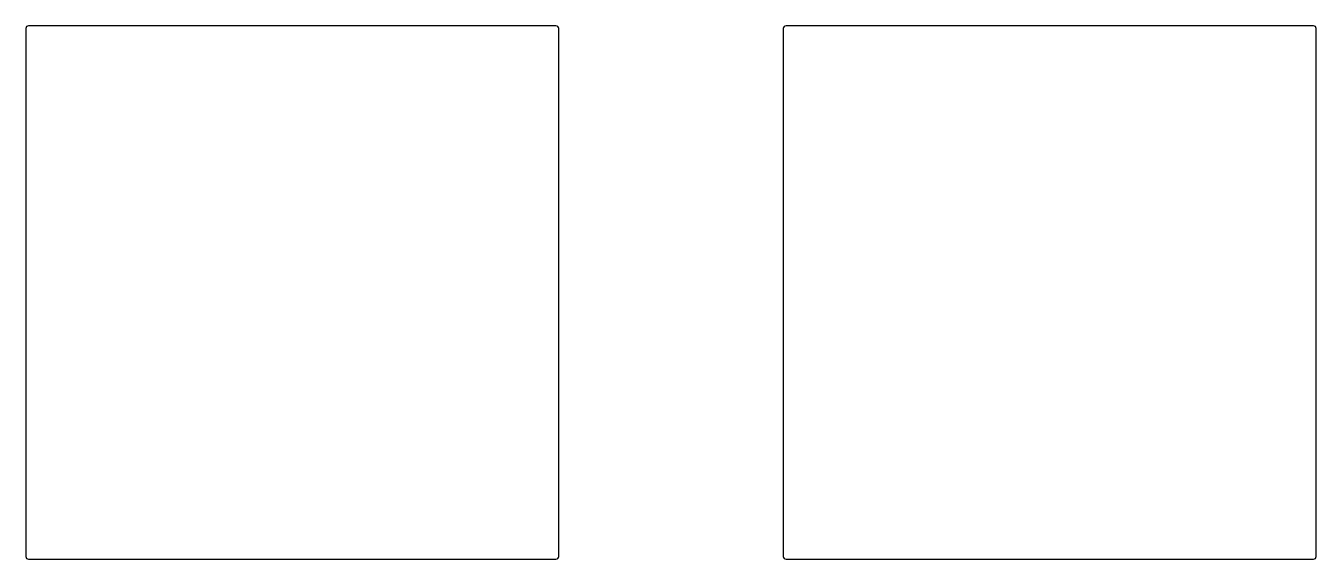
# Model space of a CAD drawing. Header units: millimetres. Extents: x 52 to 282, y -148 to -52.
import ezdxf

# ---------------------------------------------------------------- set-up
doc = ezdxf.new("R2010")
doc.units = ezdxf.units.MM

msp = doc.modelspace()

# ---------------------------------------------------------------- linework, layer by layer
for p, q in [((147, -52.5), (53, -52.5)), ((282, -52.5), (188, -52.5)), ((52.5, -53), (52.5, -147)), ((147.5, -147), (147.5, -53)), ((187.5, -53), (187.5, -147)), ((282.5, -147), (282.5, -53)), ((53, -147.5), (147, -147.5)), ((188, -147.5), (282, -147.5))]:
    msp.add_line(p, q)
for centre, start, end in [((53, -53), 90, 180), ((147, -53), 0, 90), ((188, -53), 90, 180), ((282, -53), 0, 90), ((53, -147), 180, 270), ((147, -147), 270, 0), ((188, -147), 180, 270), ((282, -147), 270, 0)]:
    msp.add_arc(centre, 0.5, start, end)

doc.saveas('drawing.dxf')
